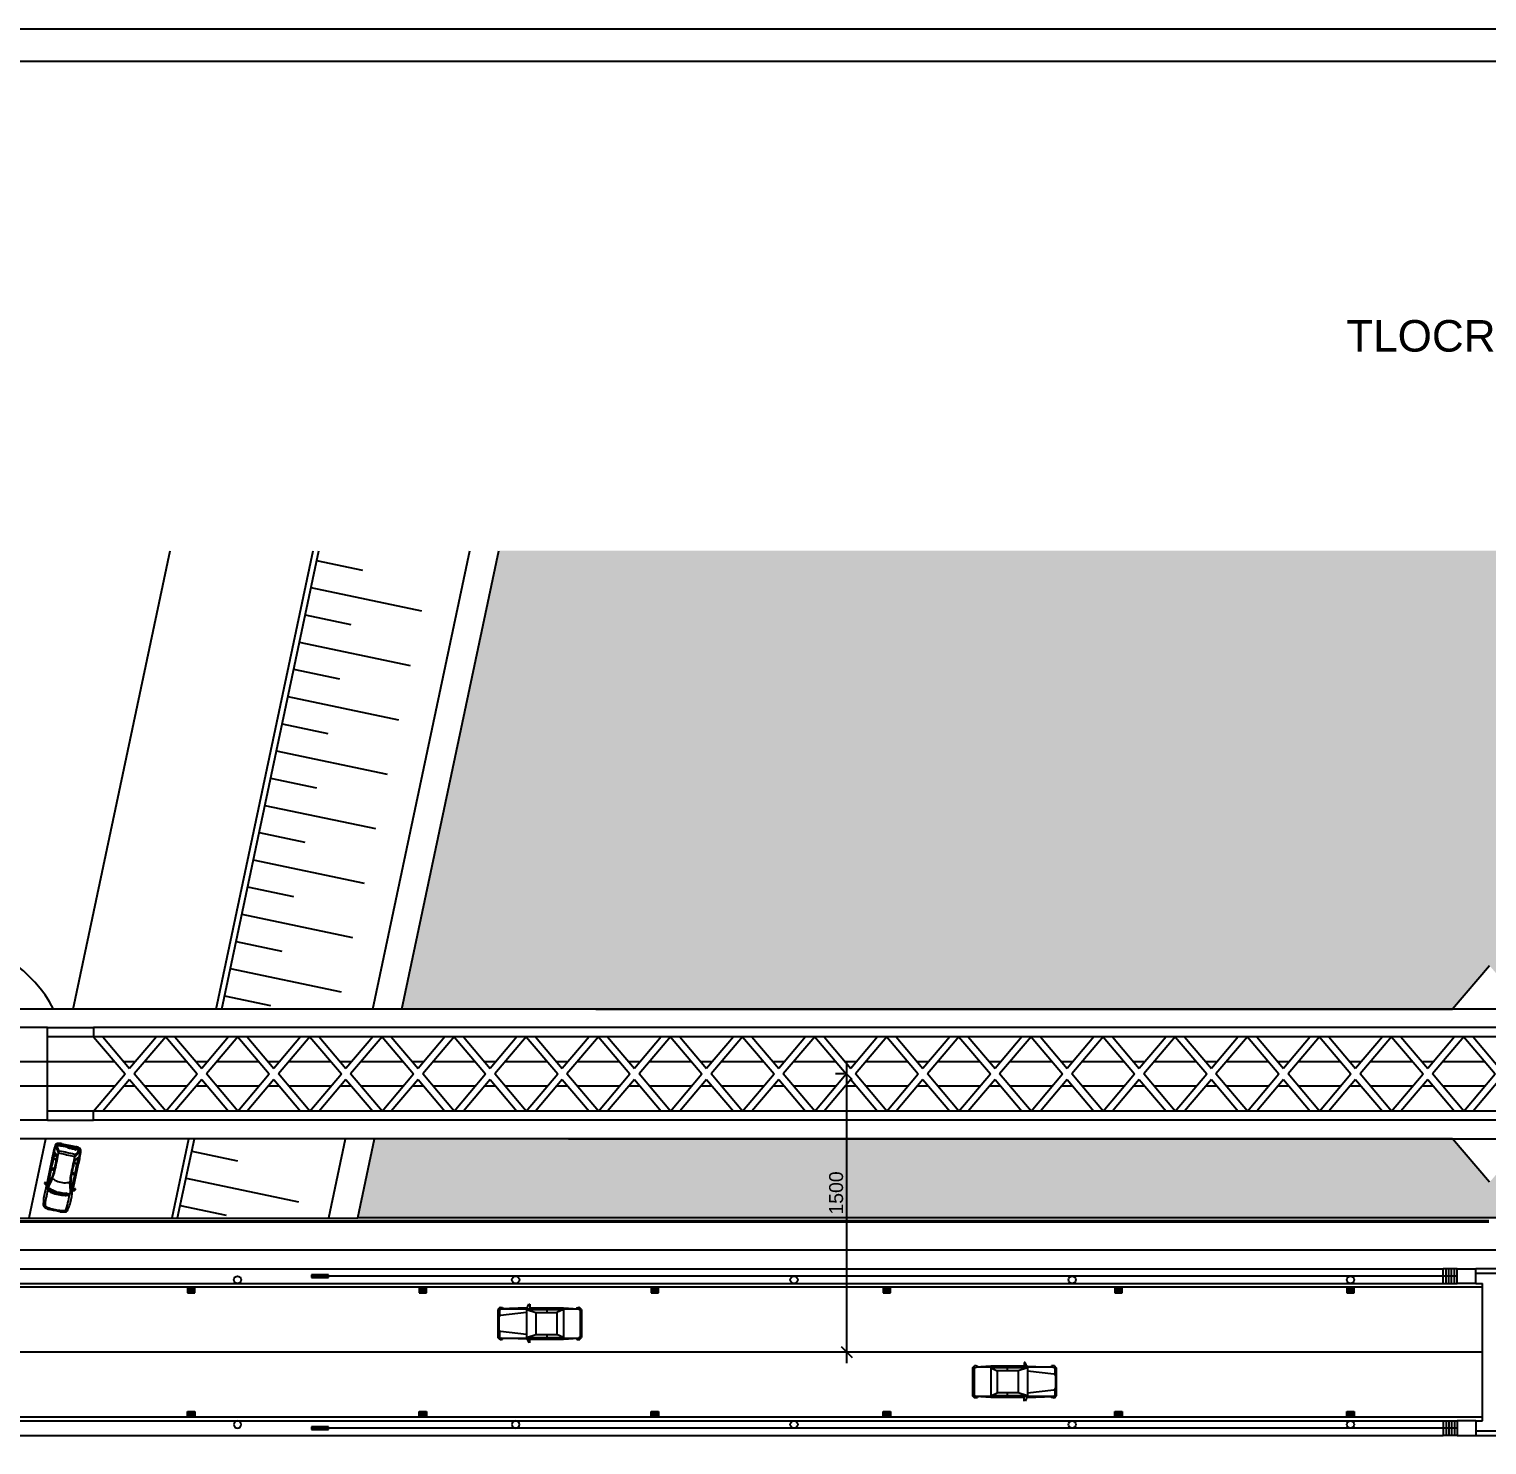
# Model space of a CAD drawing. Header units: millimetres. Extents: x -220 to 35592, y 35 to 30950.
# Drawn here: x 7691 to 15549, y 23316 to 30950 of the extents above; entities that cross this region are included whole.
import ezdxf

# ---------------------------------------------------------------- set-up
doc = ezdxf.new("R2010")
doc.units = ezdxf.units.MM
doc.header["$LTSCALE"] = 350
doc.header["$MEASUREMENT"] = 0
doc.header["$PDSIZE"] = 35
doc.layers.add('025', color=40, linetype='Continuous', lineweight=25)
doc.layers.add('050', color=132, linetype='Continuous', lineweight=50)
for name, color, linetype in [('BETON', 7, 'Continuous'), ('BETON tanko', 40, 'Continuous'), ('KOTE', 9, 'Continuous'), ('POM', 9, 'Continuous'), ('SRAFURA', 8, 'Continuous'), ('Tekst', 3, 'Continuous'), ('Užad', 2, 'Continuous')]:
    doc.layers.add(name, color=color, linetype=linetype)
doc.styles.get("Standard").update_dxf_attribs({"font": 'ARIAL.TTF'})
doc.dimstyles.new('M1-350', dxfattribs={"dimscale": 30, "dimtxt": 2.5, "dimasz": 2, "dimexe": 2, "dimexo": 2, "dimtad": 1, "dimdec": 0, "dimzin": 9, "dimtxsty": 'Standard', "dimblk": 'ARCHTICK', "dimcen": 2.5, "dimdle": 2, "dimadec": 0, "dimazin": 2, "dimtfac": 1, "dimtdec": 0, "dimtmove": 0, "dimatfit": 2, "dimldrblk": 'ARCHTICK', "dimfxl": 0, "dimfrac": 2, "dimarcsym": 0})

# ---------------------------------------------------------------- blocks, each defined once
blk = doc.blocks.new('A$C2AAB3091')
at = {"layer": 'POM'}
for p, q in [((47.9, -52.8), (45.5, -51.4)), ((52.5, -39.5), (52.2, -39.3)), ((53.9, -40.4), (52.5, -39.5)), ((92.3, -35.2), (92.7, -33.1)), ((112.9, -39.8), (113.4, -37.9)), ((113.8, -40), (112.9, -39.8)), ((113.4, -37.9), (115.3, -38.3)), ((122.6, -47), (113.8, -40)), ((115.3, -38.3), (115.2, -39.6)), ((115.2, -39.6), (122.8, -46.2)), ((120.5, -49.5), (120.7, -48.7)), ((121.1, -49.9), (120.5, -49.5)), ((120.7, -48.7), (121.4, -48.7)), ((137.7, -52.5), (122.6, -47)), ((122.8, -46.2), (140, -52.8)), ((137.7, -53.3), (137.7, -52.5)), ((141.7, -54.1), (137.7, -53.3)), ((140, -52.8), (141.9, -53.3)), ((141.9, -53.3), (141.7, -54.1)), ((150.7, -47.5), (151.1, -45.5)), ((160.5, -59.9), (161.2, -59.9)), ((161, -58.7), (161.4, -59.3)), ((161.2, -59.9), (161.4, -59.3)), ((183.7, -67.9), (185.3, -67.6)), ((185.3, -67.6), (185.7, -67.5)), ((49.8, -80.1), (50.9, -80.8)), ((171.3, -105.8), (170, -106)), ((184.1, -81.6), (186.9, -81.3)), ((-3.5, -235.6), (9.1, -243.7)), ((27.4, -165.8), (26.1, -165.7)), ((157.1, -193.2), (158.4, -193.7)), ((16.5, -266.1), (16.7, -265.8)), ((16.8, -266.8), (16.5, -266.1)), ((16.7, -265.8), (17.5, -265.7)), ((34, -278), (35.2, -275.9)), ((35.2, -275.9), (35.9, -276)), ((35.9, -276), (36.7, -276.4)), ((36.7, -276.4), (36.9, -278.3)), ((58.2, -286), (58.9, -285.8)), ((59, -285.3), (58.5, -284.8)), ((58.9, -285.8), (59, -285.3)), ((65, -287.4), (65.1, -287)), ((65.5, -287.9), (65, -287.4)), ((65.1, -287), (65.8, -286.7)), ((66.2, -296.8), (67, -297.1)), ((86.5, -293.6), (87, -291.3)), ((87, -291.3), (87.7, -291.1)), ((87.7, -291.1), (88.6, -291.3)), ((88.6, -291.3), (89.4, -293)), ((114.1, -292.5), (113.4, -292.2)), ((113.5, -293.4), (114.1, -293)), ((114.1, -293), (114.1, -292.5)), ((119.5, -300.6), (120.5, -300.6)), ((157.1, -269.6), (142.4, -271.9)), ((-12.1, -344.7), (-12.7, -344.5)), ((17.9, -376.5), (16.6, -372.4)), ((18.3, -376.2), (17.2, -372.6)), ((80.3, -389.2), (82.7, -386.5)), ((80.5, -389.8), (83.3, -386.5)), ((120.9, -372.8), (121.5, -372.9))]:
    blk.add_line(p, q, dxfattribs=at)
for points in [[(67, -297.1, 0.045919), (67.3, -297.2, 0.089377), (67.8, -297.2, 0.104761), (68.3, -297, 0.119025), (68.6, -296.7, 0.119025), (68.7, -296.3, 0.104761), (68.6, -295.9, 0.089377), (68.3, -295.5, 0.080887), (67.9, -295.1, 0.080887), (67.4, -294.9, 0.089377), (66.9, -294.9, 0.104761), (66.5, -295.1, 0.095738), (66.3, -295.3, 0.119025)], [(120.5, -300.6, 0.045919), (120.8, -300.6, 0.089377), (121.2, -300.5, 0.104761), (121.6, -300.2, 0.119025), (121.8, -299.8, 0.119025), (121.8, -299.4, 0.104761), (121.5, -299, 0.089377), (121.2, -298.7, 0.080887), (120.7, -298.5, 0.080887), (120.1, -298.4, 0.089377), (119.7, -298.6, 0.104761), (119.3, -298.9, 0.095738), (119.1, -299.2, 0.119025)]]:
    blk.add_lwpolyline(points, format="xyb", dxfattribs=at)
for centre, radius, start, end in [((1233.2, -352.7), 1225.4, 166.57466, 168.14555), ((2050.2, -606.4), 2077.4, 164.5464, 165.88113), ((43855.5, -11781.5), 45349.9, 165.03769, 165.07105), ((268.3, -115), 231.7, 159.8907, 168.34704), ((46.1, -73.5), 3.02, 35.78123, 168.40367), ((47.6, -79.4), 2.24, 24.98305, 173.92472), ((160.3, -81), 115.9, 158.93826, 165.95771), ((-106.7, -168.1), 182.7, 21.16147, 31.82536), ((-106.7, -168.1), 180.2, 23.82971, 29.81859), ((-2264.7, 364.1), 2374.6, 347.15968, 349.36422), ((64.2, -39), 14, 91.04711, 164.50756), ((74.5, -44.2), 22.5, 158.75578, 167.90058), ((57.4, -37.7), 4.21, 122.29879, 157.54921), ((54, -40.2), 0.273, 237.43498, 331.91614), ((64.9, -41.2), 10.7, 162.8085, 175.44345), ((155.6, -21.8), 103.1, 190.37525, 199.61624), ((59.2, -39), 4.6, 119.36625, 167.4101), ((65.2, -46.7), 16.1, 86.71823, 128.64395), ((65.6, -50.4), 17.6, 88.08469, 119.43992), ((102.3, -42.3), 46, 197.83136, 222.45332), ((85.6, -42.5), 24, 171.07509, 185.12479), ((125.5, -28.8), 65.8, 193.87239, 210.07802), ((63.9, -39.7), 2.31, 79.76851, 154.07229), ((68.7, -108.6), 83.8, 77.86178, 93.26335), ((25, -499.2), 463.4, 78.0973, 85.12866), ((69.9, -134.8), 104.2, 77.33313, 92.07149), ((69.9, -134.8), 102.1, 77.33313, 92.07149), ((76, -67.2), 9.83, 218.96834, 262.44474), ((76.3, -58.9), 8.27, 200.42558, 255.02182), ((-560, -3503.4), 3494.5, 78.87209, 79.54415), ((352.5, 1060), 1170.3, 256.27087, 258.14992), ((1360.1, 6881.4), 7024.6, 259.55315, 259.85833), ((733.5, 3035.1), 3134.4, 258.20354, 258.749), ((-656.9, -3482.9), 3494.5, 76.57642, 77.24848), ((24.4, -499.1), 463.4, 77.94281, 78.02327), ((-141.6, -1301.3), 1278.7, 77.08778, 78.14223), ((-141.6, -1301.3), 1279.9, 77.43972, 78.14223), ((807.2, 3019.5), 3134.4, 257.37157, 257.91703), ((1791.4, 6790.2), 7024.6, 256.26223, 256.56742), ((24.4, -499.1), 463.4, 70.99191, 77.69034), ((-141.6, -1301.3), 1280, 77.08778, 77.31705), ((-198, -1291.6), 1283.1, 74.03988, 74.53641), ((-198, -1291.6), 1284.4, 74.03988, 74.53641), ((130.9, -147.6), 102.1, 64.04908, 78.78744), ((130.9, -147.6), 104.2, 64.04908, 78.78744), ((146.2, -93), 36, 66.66571, 76.15616), ((146.2, -93), 37.3, 66.66571, 76.15616), ((142.5, -124.2), 83.8, 62.85722, 78.25879), ((122.9, -28.3), 65.8, 306.04255, 322.24817), ((98.2, -9.6), 103.1, 316.50433, 325.74532), ((153.9, -56.9), 24, 330.99578, 345.04548), ((174.8, -63.2), 2.31, 2.04827, 76.35206), ((168.9, -72.2), 17.6, 36.68065, 68.03588), ((170.8, -69), 16.1, 27.47662, 69.40234), ((174.8, -62.4), 14, 351.61301, 65.07345), ((179.4, -64.5), 4.6, 348.71047, 36.75431), ((173.3, -64.1), 10.7, 340.67712, 353.31207), ((183.6, -67.6), 0.273, 184.20443, 278.68559), ((-42.5, -49.2), 231.7, 347.77353, 356.22986), ((69.9, -61.8), 115.9, 350.16286, 357.18231), ((181.6, -64), 4.21, 358.57136, 33.82178), ((163.3, -63), 22.5, 348.21999, 357.36478), ((5054.7, -1213.4), 5142.1, 167.53645, 169.10252), ((2693.6, -715.7), 2723.6, 166.48585, 168.45568), ((2693.6, -715.7), 2721.7, 166.52371, 168.25269), ((23.4, -95.6), 13.2, 321.0014, 347.68201), ((25, -97.2), 10.8, 323.49056, 346.99116), ((44.2, -103.3), 10.4, 167.12129, 181.9561), ((82.9, -120.5), 43.8, 166.08941, 168.07657), ((47.3, -185.7), 74.6, 82.31841, 95.50038), ((47.3, -185.7), 76.1, 82.25348, 95.13929), ((49, -82.2), 2.24, 67.41556, 158.74913), ((-3412.7, 570), 3536.3, 348.08302, 349.02403), ((46.6, -100.4), 12.6, 346.92241, 24.05307), ((356.1, 1059.2), 1170.3, 257.97064, 259.8497), ((2467.5, -636.5), 2374.6, 166.75635, 168.96089), ((3600.6, -913), 3536.3, 167.09654, 168.03755), ((-4863.9, 884), 5142.1, 347.01805, 348.58411), ((278.8, -249.6), 182.7, 124.29521, 134.9591), ((152.6, -83.3), 9.83, 253.67583, 297.15223), ((130.9, -203.4), 74.6, 60.62019, 73.80216), ((130.9, -203.4), 76.1, 60.98128, 73.86709), ((166, -125.7), 12.6, 132.0675, 169.19815), ((155.7, -75.7), 8.27, 261.09874, 315.69499), ((138.6, -50), 46, 293.66725, 318.2892), ((-2503.4, 383.3), 2723.6, 347.66489, 349.63472), ((-2503.4, 383.3), 2721.7, 347.86788, 349.59686), ((278.8, -249.6), 180.2, 126.30198, 132.29086), ((124.7, -129.3), 43.8, 348.04399, 350.03116), ((171.2, -108.1), 2.24, 357.37144, 88.70501), ((173.6, -106.1), 2.24, 342.19585, 131.13752), ((177.4, -101.3), 3.02, 347.71689, 120.33934), ((189.2, -130.7), 13.2, 168.43855, 195.11917), ((-44621.5, 6927.6), 45349.9, 351.04952, 351.08288), ((187.1, -131.4), 10.8, 169.12941, 192.63001), ((-1870.9, 222.8), 2077.4, 350.23943, 351.57416), ((167.1, -129.3), 10.4, 334.16446, 348.99928), ((-1021.1, 124), 1225.4, 347.97502, 349.54591), ((0.2, -238), 7.19, 154.18733, 203.50219), ((-6.2, -240.5), 5.58, 60.83849, 90.92592), ((6535.2, -1551.5), 6655, 168.02429, 168.66617), ((231.9, -349.9), 236.8, 145.41124, 159.23734), ((6535.2, -1551.5), 6653.2, 168.02429, 168.6641), ((292.7, -382.6), 308.2, 146.63509, 155.28251), ((528.6, -517.4), 583.7, 148.16393, 152.06872), ((24.8, -178), 12.3, 83.80244, 111.53376), ((50.7, -219.3), 53.9, 107.80203, 116.19518), ((48.7, -240), 77.2, 94.81028, 105.97635), ((53.4, -371.4), 211.3, 91.61661, 96.63507), ((-26.9, -178.2), 67.4, 332.29343, 341.74377), ((44.6, -200.9), 34.5, 87.35427, 107.54742), ((0.6, -192.3), 40.5, 329.13719, 346.77501), ((38.5, -217.4), 2.44, 66.06557, 127.50362), ((-211.8, -112.8), 263.5, 340.8305, 348.24276), ((36.4, -221.1), 6.72, 52.63591, 63.01588), ((-186.2, -118.3), 241.1, 339.78133, 349.16972), ((110.3, -132.5), 108.7, 230.01918, 235.80643), ((44.3, -199.7), 36.6, 80.2566, 93.348), ((92.5, -150.2), 84.2, 239.04713, 262.00935), ((103.9, -152.6), 84.2, 254.11122, 277.07344), ((94.8, -129.2), 108.7, 280.31413, 286.10139), ((126.5, -240.2), 6.72, 93.10469, 103.48466), ((126.1, -235.9), 2.44, 28.61695, 90.05499), ((-104.4, -278.8), 236.8, 356.88323, 10.70932), ((170.9, -228.4), 40.5, 169.34556, 186.98338), ((-173.2, -284.1), 308.2, 0.83806, 9.48548), ((371.7, -236.3), 241.1, 166.95084, 176.33924), ((201.7, -226.5), 67.4, 174.3768, 183.82714), ((-443.5, -311.8), 583.7, 4.05185, 7.95664), ((397.3, -241.6), 263.5, 167.87781, 175.29007), ((127.9, -217.3), 36.6, 62.77257, 75.86397), ((127.2, -218.4), 34.5, 48.57315, 68.7663), ((-6354.6, 1174.2), 6653.2, 347.45647, 348.09627), ((50.2, -370.7), 211.3, 59.4855, 64.50396), ((-6354.6, 1174.2), 6655, 347.45439, 348.09627), ((107.6, -252.5), 77.2, 50.14422, 61.31029), ((114.2, -232.7), 53.9, 39.92538, 48.31854), ((154.6, -205.4), 12.3, 44.58681, 72.31812), ((113.5, -335.1), 126.5, 170.02533, 184.2525), ((539.3, -411.6), 559.2, 163.14216, 169.86795), ((10.8, -230.6), 20.1, 210.75866, 259.47548), ((489.3, -411.2), 497.1, 164.19874, 174.74806), ((2.2, -253.2), 12.2, 257.9582, 306.66706), ((19.6, -251.5), 12.5, 174.6691, 194.37203), ((-39.1, -222.3), 56.7, 325.24286, 337.39323), ((22.4, -268), 13.8, 158.787, 214.74496), ((10.3, -252.8), 9.16, 71.55758, 98.05718), ((39.6, -268.3), 30.6, 151.42553, 169.86368), ((23.5, -259.9), 14.3, 192.1941, 232.54066), ((52, -238.2), 55.7, 222.59485, 247.72584), ((81.4, -169.5), 121.6, 236.79208, 247.13605), ((125.3, -91.5), 206.2, 238.2339, 243.92089), ((125.3, -91.5), 205, 238.23736, 243.92368), ((114, -79.8), 225.7, 248.4175, 257.91269), ((212.3, -9.4), 322.4, 236.42421, 243.05584), ((114, -79.8), 217, 248.4175, 252.06216), ((103.7, -138.4), 153.3, 243.49587, 252.85288), ((102.7, -140.7), 152, 244.31795, 252.92307), ((213.2, -7.9), 322.8, 236.90591, 242.92353), ((114, -79.8), 217, 253.58775, 257.91269), ((121.3, -62.9), 231.8, 256.06432, 261.42828), ((121.3, -62.9), 230.5, 256.06556, 261.42704), ((112.8, -79.5), 225.7, 258.20788, 267.70307), ((112.8, -79.5), 217, 258.20788, 265.21423), ((157.6, -39), 264.4, 254.39875, 261.72181), ((104.6, -212.3), 81.6, 259.08216, 276.27596), ((104.6, -212.2), 80.5, 258.94967, 276.2852), ((156.9, -42.7), 259.2, 254.91361, 261.62891), ((112.8, -79.5), 217, 267.48896, 267.70307), ((105.3, -249.4), 55.7, 268.39472, 293.52572), ((106.3, -174.8), 121.6, 268.98452, 279.32848), ((-364.6, -230.6), 497.1, 341.37251, 351.92183), ((122.6, -280.9), 14.3, 283.57991, 323.92647), ((120.4, -288.7), 13.8, 301.3756, 357.33357), ((-410.5, -210.7), 559.2, 346.25261, 352.9784), ((104.5, -282.1), 30.6, 346.25688, 4.69503), ((144.8, -283.3), 12.2, 209.45351, 258.16237), ((195.1, -271.8), 56.7, 178.72734, 190.87771), ((137.5, -279.7), 9.16, 58.06338, 84.56299), ((129.6, -274.7), 12.5, 321.74853, 341.45147), ((146.1, -259.2), 20.1, 256.64509, 305.3619), ((157.7, -275.1), 5.58, 65.19465, 95.28208), ((152.8, -270.3), 7.19, 312.61837, 1.93324), ((13.2, -353.5), 27.2, 171.46177, 184.78018), ((4.6, -355.4), 18.5, 181.1297, 242.40653), ((136.2, -374.7), 151.9, 168.53122, 170.4249), ((1.8, -349.6), 14.5, 170.41578, 181.82228), ((6.8, -348.9), 19.5, 183.39424, 197.25024), ((-13.5, -356.8), 6.75, 62.14123, 83.21408), ((-38, -342), 26, 348.49778, 354.05387), ((12.6, -349.4), 25.1, 192.21357, 211.45695), ((-11.5, -354.1), 3.45, 0.95823, 70.31126), ((-1, -358.1), 8.88, 209.56595, 238.59926), ((6, -354.8), 14.1, 176.57313, 196.8734), ((-3.3, -357.9), 4.32, 193.81525, 242.70734), ((48.3, -279.6), 101.6, 237.94964, 252.61953), ((48.4, -279.5), 98.2, 236.85662, 251.11697), ((44.3, -280.7), 103, 242.09229, 255.86604), ((99.9, -111.9), 273.5, 252.40382, 259.42017), ((99.9, -111.9), 276.6, 252.84146, 259.42017), ((-620.2, -3284.4), 2973.4, 77.00652, 77.5837), ((-513.2, -3307.1), 2973.4, 78.53687, 79.11404), ((112.6, -114.6), 276.6, 256.7004, 263.27911), ((112.6, -114.6), 273.5, 256.7004, 263.71675), ((92, -288.8), 101.6, 263.50104, 278.17093), ((91.9, -288.7), 98.2, 265.0036, 279.26394), ((101.2, -375.8), 18.5, 273.71403, 334.99087), ((105.3, -380.6), 8.88, 277.52131, 306.55461), ((107.4, -381.3), 4.32, 273.41323, 322.30532), ((96.3, -367.1), 25.1, 304.66362, 323.907), ((100.2, -374.8), 14.1, 319.24716, 339.54744), ((116.5, -381.1), 3.45, 85.8093, 155.16234), ((101.9, -369), 19.5, 318.87033, 332.72633), ((117.2, -384.4), 6.75, 72.90649, 93.97934), ((94.1, -370.6), 27.2, 331.34039, 344.6588), ((106.1, -371.7), 14.5, 334.29828, 345.70479), ((145.6, -380.8), 26, 162.0667, 167.62279), ((-26.9, -340.2), 151.9, 345.69567, 347.58935), ((9.9, -313.2), 126.5, 331.86807, 346.09524), ((95.2, -291.4), 103, 260.25453, 274.02827)]:
    blk.add_arc(centre, radius, start, end, dxfattribs=at)
blk = doc.blocks.new('_ArchTick')
at = {"layer": '050', "color": 0, "const_width": 0.15}
blk.add_lwpolyline([(-0.5, -0.5), (0.5, 0.5)], dxfattribs=at)
blk = doc.blocks.new('*D32')
at = {"layer": 'Defpoints', "color": 0}
for p in [(12098.1, 25315.7), (12144.8, 25315.7), (12220, 23815.7)]:
    blk.add_point(p, dxfattribs=at)
at = {"layer": 'POM', "color": 0, "lineweight": -2}
for p, q in [((12084.8, 25315.7), (12038.1, 25315.7)), ((12098.1, 23755.7), (12098.1, 25375.7)), ((12160, 23815.7), (12038.1, 23815.7))]:
    blk.add_line(p, q, dxfattribs=at)
at = {"layer": 'POM', "color": 0, "lineweight": -2, "xscale": 60, "yscale": 60, "zscale": 60}
for p, rotation in [((12098.1, 25315.7), 90), ((12098.1, 23815.7), 270)]:
    blk.add_blockref('_ArchTick', p, dxfattribs=dict(at, rotation=rotation))
at = {"layer": 'POM', "color": 0, "insert": (12041.1, 24673.9), "char_height": 75, "attachment_point": 5, "rotation": 90}
blk.add_mtext('1500', dxfattribs=at)
blk = doc.blocks.new('A$C7FDA030A')
at = {"layer": 'POM'}
blk.add_circle((0, 0), 20, dxfattribs=at)

msp = doc.modelspace()

# ---------------------------------------------------------------- hatches: boundary and pattern name
at = {"layer": 'POM'}
h = msp.add_hatch(dxfattribs=at)
h.set_pattern_fill('DOTS', color=256, scale=200, style=0)
edge = h.paths.add_edge_path()
edge.add_arc((8129.5, 24519.7), 4, 0, 360)
at = {"layer": 'SRAFURA'}
h = msp.add_hatch(color=256, dxfattribs=at)
edge = h.paths.add_edge_path()
edge.add_arc((8729.5, 24519.7), 4, 0, 360)
h = msp.add_hatch(color=256, dxfattribs=at)
edge = h.paths.add_edge_path()
edge.add_arc((9329.5, 24519.7), 4, 0, 360)
h = msp.add_hatch(color=256, dxfattribs=at)
edge = h.paths.add_edge_path()
edge.add_arc((9929.5, 24519.7), 4, 0, 360)
h = msp.add_hatch(color=256, dxfattribs=at)
edge = h.paths.add_edge_path()
edge.add_arc((10529.5, 24519.7), 4, 0, 360)
h = msp.add_hatch(color=256, dxfattribs=at)
edge = h.paths.add_edge_path()
edge.add_arc((11129.5, 24519.7), 4, 0, 360)
h = msp.add_hatch(color=256, dxfattribs=at)
edge = h.paths.add_edge_path()
edge.add_arc((11729.5, 24519.7), 4, 0, 360)
h = msp.add_hatch(color=256, dxfattribs=at)
edge = h.paths.add_edge_path()
edge.add_arc((12329.5, 24519.7), 4, 0, 360)
h = msp.add_hatch(color=256, dxfattribs=at)
edge = h.paths.add_edge_path()
edge.add_arc((12929.5, 24519.7), 4, 0, 360)
h = msp.add_hatch(color=256, dxfattribs=at)
edge = h.paths.add_edge_path()
edge.add_arc((13529.5, 24519.7), 4, 0, 360)
h = msp.add_hatch(color=256, dxfattribs=at)
edge = h.paths.add_edge_path()
edge.add_arc((14129.5, 24519.7), 4, 0, 360)
h = msp.add_hatch(color=256, dxfattribs=at)
edge = h.paths.add_edge_path()
edge.add_arc((14729.5, 24519.7), 4, 0, 360)
h = msp.add_hatch(color=256, dxfattribs=at)
edge = h.paths.add_edge_path()
edge.add_arc((15329.5, 24519.7), 4, 0, 360)
at = {"layer": 'Užad'}
h = msp.add_hatch(dxfattribs=at)
h.set_pattern_fill('DOTS', color=256, scale=600, style=0)
h.paths.add_polyline_path([(21184.5, 28137.2), (10223, 28137.2), (9700.3, 25665.7), (15363.1, 25665.7), (15563.5, 25899.6), (15763.9, 25665.7), (20661.9, 25665.7)])
h = msp.add_hatch(dxfattribs=at)
h.set_pattern_fill('DOTS', color=256, scale=600, style=0)
h.paths.add_polyline_path([(20424, 24540.7), (9462.5, 24540.7), (9552.3, 24965.7), (15363.1, 24965.7), (15563.5, 24731.7), (15763.9, 24965.7), (20513.9, 24965.7)])
h.paths.add_polyline_path([(11984, 24546.8), (11984, 24801), (12098.1, 24801), (12098.1, 24546.8)], flags=24)
h.paths.add_polyline_path([(17698.7, 24527.3), (17698.7, 24674), (17812.7, 24674), (17812.7, 24527.3)], flags=9)
for points in [[(9213.5, 24218.2), (9303.5, 24218.2), (9303.5, 24233.2), (9213.5, 24233.2)], [(9213.5, 23398.2), (9303.5, 23398.2), (9303.5, 23413.2), (9213.5, 23413.2)]]:
    msp.add_hatch(color=256, dxfattribs=at).paths.add_polyline_path(points)

# ---------------------------------------------------------------- linework, layer by layer
at = {"layer": '025'}
for p, q in [((8262.3, 25380.7), (8202.2, 25380.7)), ((8541, 25380.7), (8312.3, 25380.7)), ((8651.1, 25380.7), (8591, 25380.7)), ((8929.7, 25380.7), (8701.1, 25380.7)), ((9039.8, 25380.7), (8979.7, 25380.7)), ((9318.5, 25380.7), (9089.8, 25380.7)), ((9428.6, 25380.7), (9368.5, 25380.7)), ((9707.2, 25380.7), (9478.6, 25380.7)), ((9817.3, 25380.7), (9757.2, 25380.7)), ((10096, 25380.7), (9867.3, 25380.7)), ((10206.1, 25380.7), (10146, 25380.7)), ((10484.8, 25380.7), (10256.1, 25380.7)), ((10594.9, 25380.7), (10534.8, 25380.7)), ((10873.5, 25380.7), (10644.9, 25380.7)), ((10983.6, 25380.7), (10923.5, 25380.7)), ((11262.3, 25380.7), (11033.6, 25380.7)), ((11372.4, 25380.7), (11312.3, 25380.7)), ((11651, 25380.7), (11422.4, 25380.7)), ((11761.1, 25380.7), (11701, 25380.7)), ((12039.8, 25380.7), (11811.1, 25380.7)), ((12149.9, 25380.7), (12089.8, 25380.7)), ((12428.6, 25380.7), (12199.9, 25380.7)), ((12538.6, 25380.7), (12478.6, 25380.7)), ((12817.3, 25380.7), (12588.6, 25380.7)), ((12927.4, 25380.7), (12867.3, 25380.7)), ((13206.1, 25380.7), (12977.4, 25380.7)), ((13316.2, 25380.7), (13256.1, 25380.7)), ((13594.8, 25380.7), (13366.2, 25380.7)), ((13704.9, 25380.7), (13644.8, 25380.7)), ((13983.6, 25380.7), (13754.9, 25380.7)), ((14093.7, 25380.7), (14033.6, 25380.7)), ((14372.3, 25380.7), (14143.7, 25380.7)), ((14482.4, 25380.7), (14422.3, 25380.7)), ((14761.1, 25380.7), (14532.4, 25380.7)), ((14871.2, 25380.7), (14811.1, 25380.7)), ((15149.9, 25380.7), (14921.2, 25380.7)), ((15260, 25380.7), (15199.9, 25380.7)), ((15538.6, 25380.7), (15310, 25380.7)), ((8262.3, 25250.7), (8202.2, 25250.7)), ((8541, 25250.7), (8312.3, 25250.7)), ((8651.1, 25250.7), (8591, 25250.7)), ((8929.7, 25250.7), (8701.1, 25250.7)), ((9039.8, 25250.7), (8979.7, 25250.7)), ((9318.5, 25250.7), (9089.8, 25250.7)), ((9428.6, 25250.7), (9368.5, 25250.7)), ((9707.2, 25250.7), (9478.6, 25250.7)), ((9817.3, 25250.7), (9757.2, 25250.7)), ((10096, 25250.7), (9867.3, 25250.7)), ((10206.1, 25250.7), (10146, 25250.7)), ((10484.8, 25250.7), (10256.1, 25250.7)), ((10594.9, 25250.7), (10534.8, 25250.7)), ((10873.5, 25250.7), (10644.9, 25250.7)), ((10983.6, 25250.7), (10923.5, 25250.7)), ((11262.3, 25250.7), (11033.6, 25250.7)), ((11372.4, 25250.7), (11312.3, 25250.7)), ((11651, 25250.7), (11422.4, 25250.7)), ((11761.1, 25250.7), (11701, 25250.7)), ((12039.8, 25250.7), (11811.1, 25250.7)), ((12149.9, 25250.7), (12089.8, 25250.7)), ((12428.6, 25250.7), (12199.9, 25250.7)), ((12538.6, 25250.7), (12478.6, 25250.7)), ((12817.3, 25250.7), (12588.6, 25250.7)), ((12927.4, 25250.7), (12867.3, 25250.7)), ((13206.1, 25250.7), (12977.4, 25250.7)), ((13316.2, 25250.7), (13256.1, 25250.7)), ((13594.8, 25250.7), (13366.2, 25250.7)), ((13704.9, 25250.7), (13644.8, 25250.7)), ((13983.6, 25250.7), (13754.9, 25250.7)), ((14093.7, 25250.7), (14033.6, 25250.7)), ((14372.3, 25250.7), (14143.7, 25250.7)), ((14482.4, 25250.7), (14422.3, 25250.7)), ((14761.1, 25250.7), (14532.4, 25250.7)), ((14871.2, 25250.7), (14811.1, 25250.7)), ((15149.9, 25250.7), (14921.2, 25250.7)), ((15260, 25250.7), (15199.9, 25250.7)), ((15538.6, 25250.7), (15310, 25250.7))]:
    msp.add_line(p, q, dxfattribs=at)
at = {"layer": 'BETON'}
for p, q in [((9558.7, 24225.7), (9213.5, 24225.7)), ((11044.1, 24225.7), (9558.7, 24225.7)), ((12544.1, 24225.7), (11044.1, 24225.7)), ((14044.1, 24225.7), (12544.1, 24225.7)), ((15388.5, 24225.7), (14044.1, 24225.7)), ((9558.7, 23405.7), (9213.5, 23405.7)), ((11058.7, 23405.7), (9558.7, 23405.7)), ((12558.7, 23405.7), (11058.7, 23405.7)), ((14058.7, 23405.7), (12558.7, 23405.7)), ((15388.5, 23405.7), (14058.7, 23405.7))]:
    msp.add_line(p, q, dxfattribs=at)
for points in [[(3502.6, 16249.7), (35591.6, 16249.7), (35591.6, 30949.7), (3502.6, 30949.7)], [(4377.6, 16424.7), (35416.6, 16424.7), (35416.6, 30774.7), (4377.6, 30774.7)]]:
    msp.add_lwpolyline(points, close=True, dxfattribs=at)
at = {"layer": 'BETON tanko'}
for p, q in [((7928.6, 25665.7), (8451.2, 28137.2)), ((8699.1, 25665.7), (9221.8, 28137.2)), ((8152.2, 25380.7), (5810.1, 25380.7)), ((8152.2, 25250.7), (5782.7, 25250.7)), ((7690.7, 24540.7), (7780.6, 24965.7)), ((8461.2, 24540.7), (8551.1, 24965.7)), ((27474.5, 24365.7), (5596.3, 24365.7)), ((6548.2, 24265.7), (8048.2, 24265.7)), ((8048.2, 24265.7), (9578.8, 24265.7)), ((9578.8, 24265.7), (11048.2, 24265.7)), ((11048.2, 24265.7), (12548.2, 24265.7)), ((12548.2, 24265.7), (14048.2, 24265.7)), ((14048.2, 24265.7), (15313.5, 24265.7)), ((15388.5, 24265.7), (15488.5, 24265.7)), ((15388.5, 24185.7), (15388.5, 24265.7)), ((15738.5, 24265.7), (15488.5, 24265.7)), ((15488.5, 24185.7), (15488.5, 24265.7)), ((15488.5, 24240.7), (15638.5, 24240.7)), ((15488.5, 24185.7), (15388.5, 24185.7)), ((15488.5, 24185.7), (15526, 24185.7)), ((15526, 23445.7), (15526, 24185.7)), ((15526, 23815.7), (5480.4, 23815.7)), ((15388.5, 23445.7), (15388.5, 23365.7)), ((15488.5, 23445.7), (15388.5, 23445.7)), ((15488.5, 23445.7), (15488.5, 23365.7)), ((15488.5, 23445.7), (15526, 23445.7)), ((6548.2, 23365.7), (8048.2, 23365.7)), ((8048.2, 23365.7), (9548.2, 23365.7)), ((9548.2, 23365.7), (11048.2, 23365.7)), ((11048.2, 23365.7), (12548.2, 23365.7)), ((12548.2, 23365.7), (14048.2, 23365.7)), ((14048.2, 23365.7), (15313.5, 23365.7)), ((15388.5, 23365.7), (15488.5, 23365.7)), ((15488.5, 23390.7), (15638.5, 23390.7)), ((15488.5, 23365.7), (15638.5, 23365.7))]:
    msp.add_line(p, q, dxfattribs=at)
at = {"layer": 'KOTE'}
for p, q in [((15558.7, 24523.7), (5894, 24523.7)), ((15558.7, 24515.7), (5894, 24515.7))]:
    msp.add_line(p, q, dxfattribs=at)
for centre in [(8729.5, 24519.7), (9329.5, 24519.7), (9929.5, 24519.7), (10529.5, 24519.7), (11129.5, 24519.7), (11729.5, 24519.7), (12329.5, 24519.7), (12929.5, 24519.7), (13529.5, 24519.7), (14129.5, 24519.7), (14729.5, 24519.7), (15329.5, 24519.7)]:
    msp.add_circle(centre, 4, dxfattribs=at)
at = {"layer": 'POM'}
for p, q in [((8729.1, 25665.7), (9251.8, 28137.2)), ((9544.2, 25665.7), (10066.8, 28137.2)), ((9700.3, 25665.7), (10223, 28137.2)), ((9240.1, 28084.9), (9487.2, 28032.9)), ((9209.2, 27938.1), (9806.3, 27812.5)), ((9178.3, 27791.3), (9425.5, 27739.3)), ((9146.8, 27644.6), (9743.9, 27519)), ((9115.9, 27497.9), (9363.1, 27445.9)), ((9085.1, 27351.1), (9682.2, 27225.4)), ((9054.2, 27204.3), (9301.3, 27152.3)), ((9022.7, 27057.6), (9619.8, 26932)), ((8991.8, 26910.8), (9239, 26858.8)), ((8960.9, 26764.1), (9558, 26638.4)), ((8930, 26617.3), (9177.2, 26565.3)), ((8898.6, 26470.6), (9495.7, 26345)), ((8867.7, 26323.8), (9114.8, 26271.8)), ((8836.8, 26177), (9433.9, 26051.4)), ((8805.9, 26030.2), (9053.1, 25978.2)), ((8775, 25883.5), (9372.1, 25757.8)), ((15563.5, 25899.6), (15363.1, 25665.7)), ((8744.1, 25736.7), (8991.3, 25684.7)), ((9700.3, 25665.7), (6835, 25665.7)), ((15363.1, 25665.7), (9700.3, 25665.7)), ((10745.9, 25665.7), (15363.1, 25665.7)), ((15763.9, 25665.7), (15363.1, 25665.7)), ((7789.2, 25565.7), (6798.4, 25565.7)), ((7789.2, 25565.7), (8037.9, 25565.7)), ((7789.2, 25065.7), (7789.2, 25565.7)), ((8037.9, 25565.7), (8037.9, 25515.7)), ((25023, 25565.7), (8037.9, 25565.7)), ((8037.9, 25515.7), (7789.2, 25515.7)), ((23988.2, 25515.7), (8037.9, 25515.7)), ((8037.9, 25515.7), (8207.3, 25315.7)), ((8087.9, 25515.7), (8232.3, 25345.2)), ((8376.6, 25515.7), (8232.3, 25345.2)), ((8426.6, 25515.7), (8257.3, 25315.7)), ((8426.6, 25515.7), (8596, 25315.7)), ((8476.6, 25515.7), (8621, 25345.2)), ((8765.4, 25515.7), (8621, 25345.2)), ((8815.4, 25515.7), (8646, 25315.7)), ((8815.4, 25515.7), (8984.8, 25315.7)), ((8865.4, 25515.7), (9009.8, 25345.2)), ((9154.2, 25515.7), (9009.8, 25345.2)), ((9204.2, 25515.7), (9034.8, 25315.7)), ((9204.2, 25515.7), (9373.5, 25315.7)), ((9254.2, 25515.7), (9398.5, 25345.2)), ((9542.9, 25515.7), (9398.5, 25345.2)), ((9592.9, 25515.7), (9423.5, 25315.7)), ((9592.9, 25515.7), (9762.3, 25315.7)), ((9642.9, 25515.7), (9787.3, 25345.2)), ((9931.7, 25515.7), (9787.3, 25345.2)), ((9981.7, 25515.7), (9812.3, 25315.7)), ((9981.7, 25515.7), (10151.1, 25315.7)), ((10031.7, 25515.7), (10176.1, 25345.2)), ((10320.4, 25515.7), (10176.1, 25345.2)), ((10370.4, 25515.7), (10201.1, 25315.7)), ((10370.4, 25515.7), (10539.8, 25315.7)), ((10420.4, 25515.7), (10564.8, 25345.2)), ((10709.2, 25515.7), (10564.8, 25345.2)), ((10759.2, 25515.7), (10589.8, 25315.7)), ((10759.2, 25515.7), (10928.6, 25315.7)), ((10809.2, 25515.7), (10953.6, 25345.2)), ((11097.9, 25515.7), (10953.6, 25345.2)), ((11147.9, 25515.7), (10978.6, 25315.7)), ((11147.9, 25515.7), (11317.3, 25315.7)), ((11197.9, 25515.7), (11342.3, 25345.2)), ((11486.7, 25515.7), (11342.3, 25345.2)), ((11536.7, 25515.7), (11367.3, 25315.7)), ((11536.7, 25515.7), (11706.1, 25315.7)), ((11586.7, 25515.7), (11731.1, 25345.2)), ((11875.5, 25515.7), (11731.1, 25345.2)), ((11925.5, 25515.7), (11756.1, 25315.7)), ((11925.5, 25515.7), (12094.8, 25315.7)), ((11975.5, 25515.7), (12119.8, 25345.2)), ((12264.2, 25515.7), (12119.8, 25345.2)), ((12314.2, 25515.7), (12144.8, 25315.7)), ((12314.2, 25515.7), (12483.6, 25315.7)), ((12364.2, 25515.7), (12508.6, 25345.2)), ((12653, 25515.7), (12508.6, 25345.2)), ((12703, 25515.7), (12533.6, 25315.7)), ((12703, 25515.7), (12872.4, 25315.7)), ((12753, 25515.7), (12897.4, 25345.2)), ((13041.7, 25515.7), (12897.4, 25345.2)), ((13091.7, 25515.7), (12922.4, 25315.7)), ((13091.7, 25515.7), (13261.1, 25315.7)), ((13141.7, 25515.7), (13286.1, 25345.2)), ((13430.5, 25515.7), (13286.1, 25345.2)), ((13480.5, 25515.7), (13311.1, 25315.7)), ((13480.5, 25515.7), (13649.9, 25315.7)), ((13530.5, 25515.7), (13674.9, 25345.2)), ((13819.3, 25515.7), (13674.9, 25345.2)), ((13869.3, 25515.7), (13699.9, 25315.7)), ((13869.3, 25515.7), (14038.6, 25315.7)), ((13919.3, 25515.7), (14063.6, 25345.2)), ((14208, 25515.7), (14063.6, 25345.2)), ((14258, 25515.7), (14088.6, 25315.7)), ((14258, 25515.7), (14427.4, 25315.7)), ((14308, 25515.7), (14452.4, 25345.2)), ((14596.8, 25515.7), (14452.4, 25345.2)), ((14646.8, 25515.7), (14477.4, 25315.7)), ((14646.8, 25515.7), (14816.1, 25315.7)), ((14696.8, 25515.7), (14841.1, 25345.2)), ((14985.5, 25515.7), (14841.1, 25345.2)), ((15035.5, 25515.7), (14866.1, 25315.7)), ((15035.5, 25515.7), (15204.9, 25315.7)), ((15085.5, 25515.7), (15229.9, 25345.2)), ((15374.3, 25515.7), (15229.9, 25345.2)), ((15424.3, 25515.7), (15254.9, 25315.7)), ((15424.3, 25515.7), (15593.7, 25315.7)), ((15474.3, 25515.7), (15618.7, 25345.2)), ((8037.9, 25115.7), (8207.3, 25315.7)), ((8426.6, 25115.7), (8257.3, 25315.7)), ((8426.6, 25115.7), (8596, 25315.7)), ((8815.4, 25115.7), (8646, 25315.7)), ((8815.4, 25115.7), (8984.8, 25315.7)), ((9204.2, 25115.7), (9034.8, 25315.7)), ((9204.2, 25115.7), (9373.5, 25315.7)), ((9592.9, 25115.7), (9423.5, 25315.7)), ((9592.9, 25115.7), (9762.3, 25315.7)), ((9981.7, 25115.7), (9812.3, 25315.7)), ((9981.7, 25115.7), (10151.1, 25315.7)), ((10370.4, 25115.7), (10201.1, 25315.7)), ((10370.4, 25115.7), (10539.8, 25315.7)), ((10759.2, 25115.7), (10589.8, 25315.7)), ((10759.2, 25115.7), (10928.6, 25315.7)), ((11147.9, 25115.7), (10978.6, 25315.7)), ((11147.9, 25115.7), (11317.3, 25315.7)), ((11536.7, 25115.7), (11367.3, 25315.7)), ((11536.7, 25115.7), (11706.1, 25315.7)), ((11925.5, 25115.7), (11756.1, 25315.7)), ((11925.5, 25115.7), (12094.8, 25315.7)), ((12314.2, 25115.7), (12144.8, 25315.7)), ((12314.2, 25115.7), (12483.6, 25315.7)), ((12703, 25115.7), (12533.6, 25315.7)), ((12703, 25115.7), (12872.4, 25315.7)), ((13091.7, 25115.7), (12922.4, 25315.7)), ((13091.7, 25115.7), (13261.1, 25315.7)), ((13480.5, 25115.7), (13311.1, 25315.7)), ((13480.5, 25115.7), (13649.9, 25315.7)), ((13869.3, 25115.7), (13699.9, 25315.7)), ((13869.3, 25115.7), (14038.6, 25315.7)), ((14258, 25115.7), (14088.6, 25315.7)), ((14258, 25115.7), (14427.4, 25315.7)), ((14646.8, 25115.7), (14477.4, 25315.7)), ((14646.8, 25115.7), (14816.1, 25315.7)), ((15035.5, 25115.7), (14866.1, 25315.7)), ((15035.5, 25115.7), (15204.9, 25315.7)), ((15424.3, 25115.7), (15254.9, 25315.7)), ((15424.3, 25115.7), (15593.7, 25315.7)), ((8232.3, 25286.1), (8087.9, 25115.7)), ((8232.3, 25286.1), (8376.6, 25115.7)), ((8621, 25286.1), (8476.6, 25115.7)), ((8621, 25286.1), (8765.4, 25115.7)), ((9009.8, 25286.1), (8865.4, 25115.7)), ((9009.8, 25286.1), (9154.2, 25115.7)), ((9398.5, 25286.1), (9254.2, 25115.7)), ((9398.5, 25286.1), (9542.9, 25115.7)), ((9787.3, 25286.1), (9642.9, 25115.7)), ((9787.3, 25286.1), (9931.7, 25115.7)), ((10176.1, 25286.1), (10031.7, 25115.7)), ((10176.1, 25286.1), (10320.4, 25115.7)), ((10564.8, 25286.1), (10420.4, 25115.7)), ((10564.8, 25286.1), (10709.2, 25115.7)), ((10953.6, 25286.1), (10809.2, 25115.7)), ((10953.6, 25286.1), (11097.9, 25115.7)), ((11342.3, 25286.1), (11197.9, 25115.7)), ((11342.3, 25286.1), (11486.7, 25115.7)), ((11731.1, 25286.1), (11586.7, 25115.7)), ((11731.1, 25286.1), (11875.5, 25115.7)), ((12119.8, 25286.1), (11975.5, 25115.7)), ((12119.8, 25286.1), (12264.2, 25115.7)), ((12508.6, 25286.1), (12364.2, 25115.7)), ((12508.6, 25286.1), (12653, 25115.7)), ((12897.4, 25286.1), (12753, 25115.7)), ((12897.4, 25286.1), (13041.7, 25115.7)), ((13286.1, 25286.1), (13141.7, 25115.7)), ((13286.1, 25286.1), (13430.5, 25115.7)), ((13674.9, 25286.1), (13530.5, 25115.7)), ((13674.9, 25286.1), (13819.3, 25115.7)), ((14063.6, 25286.1), (13919.3, 25115.7)), ((14063.6, 25286.1), (14208, 25115.7)), ((14452.4, 25286.1), (14308, 25115.7)), ((14452.4, 25286.1), (14596.8, 25115.7)), ((14841.1, 25286.1), (14696.8, 25115.7)), ((14841.1, 25286.1), (14985.5, 25115.7)), ((15229.9, 25286.1), (15085.5, 25115.7)), ((15229.9, 25286.1), (15374.3, 25115.7)), ((15618.7, 25286.1), (15474.3, 25115.7)), ((8037.9, 25115.7), (7789.2, 25115.7)), ((23988.2, 25115.7), (8037.9, 25115.7)), ((8037.9, 25065.7), (8037.9, 25115.7)), ((7789.2, 25065.7), (6798.4, 25065.7)), ((7789.2, 25065.7), (8037.9, 25065.7)), ((23977, 25065.7), (8037.9, 25065.7)), ((9552.3, 24965.7), (5722.7, 24965.7)), ((8491.2, 24540.7), (8581.1, 24965.7)), ((9306.3, 24540.7), (9396.2, 24965.7)), ((9462.5, 24540.7), (9552.3, 24965.7)), ((15363.1, 24965.7), (9552.3, 24965.7)), ((10597.9, 24965.7), (15363.1, 24965.7)), ((15563.5, 24731.7), (15363.1, 24965.7)), ((15363.1, 24965.7), (15763.9, 24965.7)), ((8567.2, 24899.9), (8814.3, 24847.9)), ((8536.2, 24753.2), (9143.1, 24625.5)), ((8505.3, 24606.4), (8752.5, 24554.4)), ((5835.6, 24534.1), (9462.5, 24540.7)), ((20424, 24540.7), (9462.5, 24540.7)), ((15388.5, 24265.7), (15313.5, 24265.7)), ((15313.5, 24185.7), (15313.5, 24265.7)), ((15328.5, 24185.7), (15328.5, 24265.7)), ((15343.5, 24185.7), (15343.5, 24265.7)), ((15358.5, 24185.7), (15358.5, 24265.7)), ((15373.5, 24185.7), (15373.5, 24265.7)), ((8047.2, 24165.7), (6547.2, 24165.7)), ((6549.1, 24185.7), (8049.1, 24185.7)), ((9547.2, 24165.7), (8047.2, 24165.7)), ((8049.1, 24185.7), (9549.1, 24185.7)), ((8543.5, 24165.7), (8543.5, 24135.7)), ((8583.5, 24165.7), (8543.5, 24165.7)), ((8543.5, 24135.7), (8583.5, 24135.7)), ((8548.5, 24135.7), (8548.5, 24165.7)), ((8553.5, 24135.7), (8553.5, 24165.7)), ((8558.5, 24135.7), (8558.5, 24165.7)), ((8563.5, 24135.7), (8563.5, 24165.7)), ((8568.5, 24135.7), (8568.5, 24165.7)), ((8573.5, 24135.7), (8573.5, 24165.7)), ((8578.5, 24135.7), (8578.5, 24165.7)), ((8583.5, 24135.7), (8583.5, 24165.7)), ((11047.2, 24165.7), (9547.2, 24165.7)), ((9549.1, 24185.7), (11049.1, 24185.7)), ((9793.5, 24165.7), (9793.5, 24135.7)), ((9833.5, 24165.7), (9793.5, 24165.7)), ((9793.5, 24135.7), (9833.5, 24135.7)), ((9798.5, 24135.7), (9798.5, 24165.7)), ((9803.5, 24135.7), (9803.5, 24165.7)), ((9808.5, 24135.7), (9808.5, 24165.7)), ((9813.5, 24135.7), (9813.5, 24165.7)), ((9818.5, 24135.7), (9818.5, 24165.7)), ((9823.5, 24135.7), (9823.5, 24165.7)), ((9828.5, 24135.7), (9828.5, 24165.7)), ((9833.5, 24135.7), (9833.5, 24165.7)), ((11043.5, 24165.7), (11043.5, 24135.7)), ((11083.5, 24165.7), (11043.5, 24165.7)), ((11043.5, 24135.7), (11083.5, 24135.7)), ((12547.2, 24165.7), (11047.2, 24165.7)), ((11048.5, 24135.7), (11048.5, 24165.7)), ((11049.1, 24185.7), (12549.1, 24185.7)), ((11053.5, 24135.7), (11053.5, 24165.7)), ((11058.5, 24135.7), (11058.5, 24165.7)), ((11063.5, 24135.7), (11063.5, 24165.7)), ((11068.5, 24135.7), (11068.5, 24165.7)), ((11073.5, 24135.7), (11073.5, 24165.7)), ((11078.5, 24135.7), (11078.5, 24165.7)), ((11083.5, 24135.7), (11083.5, 24165.7)), ((12333.5, 24165.7), (12293.5, 24165.7)), ((12293.5, 24165.7), (12293.5, 24135.7)), ((12293.5, 24135.7), (12333.5, 24135.7)), ((12298.5, 24135.7), (12298.5, 24165.7)), ((12303.5, 24135.7), (12303.5, 24165.7)), ((12308.5, 24135.7), (12308.5, 24165.7)), ((12313.5, 24135.7), (12313.5, 24165.7)), ((12318.5, 24135.7), (12318.5, 24165.7)), ((12323.5, 24135.7), (12323.5, 24165.7)), ((12328.5, 24135.7), (12328.5, 24165.7)), ((12333.5, 24135.7), (12333.5, 24165.7)), ((14047.2, 24165.7), (12547.2, 24165.7)), ((12549.1, 24185.7), (14049.1, 24185.7)), ((13543.5, 24165.7), (13543.5, 24135.7)), ((13583.5, 24165.7), (13543.5, 24165.7)), ((13543.5, 24135.7), (13583.5, 24135.7)), ((13548.5, 24135.7), (13548.5, 24165.7)), ((13553.5, 24135.7), (13553.5, 24165.7)), ((13558.5, 24135.7), (13558.5, 24165.7)), ((13563.5, 24135.7), (13563.5, 24165.7)), ((13568.5, 24135.7), (13568.5, 24165.7)), ((13573.5, 24135.7), (13573.5, 24165.7)), ((13578.5, 24135.7), (13578.5, 24165.7)), ((13583.5, 24135.7), (13583.5, 24165.7)), ((15526, 24165.7), (14047.2, 24165.7)), ((14049.1, 24185.7), (15313.5, 24185.7)), ((14833.5, 24165.7), (14793.5, 24165.7)), ((14793.5, 24165.7), (14793.5, 24135.7)), ((14793.5, 24135.7), (14833.5, 24135.7)), ((14798.5, 24135.7), (14798.5, 24165.7)), ((14803.5, 24135.7), (14803.5, 24165.7)), ((14808.5, 24135.7), (14808.5, 24165.7)), ((14813.5, 24135.7), (14813.5, 24165.7)), ((14818.5, 24135.7), (14818.5, 24165.7)), ((14823.5, 24135.7), (14823.5, 24165.7)), ((14828.5, 24135.7), (14828.5, 24165.7)), ((14833.5, 24135.7), (14833.5, 24165.7)), ((15313.5, 24185.7), (15388.5, 24185.7)), ((10229.3, 24057.3), (10217.4, 24045.4)), ((10229.3, 24057.3), (10242.6, 24055.6)), ((10372.4, 24054.3), (10235.2, 24049.3)), ((10235.2, 24049.3), (10650.4, 24049.3)), ((10242.6, 24055.6), (10245.2, 24049.7)), ((10372.4, 24045.4), (10384.8, 24074.7)), ((10372.4, 24054.3), (10376.2, 24054.3)), ((10384.8, 24074.7), (10390.4, 24074.7)), ((10390.4, 24074.7), (10390.4, 24049.3)), ((10390.4, 24054.3), (10570.8, 24054.3)), ((10482.1, 24049.3), (10482.1, 24029.5)), ((10570.8, 24054.3), (10650.4, 24049.3)), ((10642.9, 24054.9), (10641.2, 24049.3)), ((10642.9, 24054.9), (10656.3, 24057.3)), ((10668.2, 24045.4), (10656.3, 24057.3)), ((10217.4, 24045.4), (10217.4, 23894.5)), ((10222.3, 24003.3), (10222.3, 23936.6)), ((10225.3, 24039.4), (10225.3, 24010.3)), ((10372.4, 24028.5), (10231, 24013.1)), ((10372.4, 24045.4), (10570.8, 24045.4)), ((10372.4, 24045.4), (10422, 24029.5)), ((10372.4, 24045.4), (10372.4, 23894.5)), ((10422, 24029.5), (10536.1, 24029.5)), ((10422, 24029.5), (10422, 23910.4)), ((10570.8, 24045.4), (10536.1, 24029.5)), ((10536.1, 24029.5), (10536.1, 23910.4)), ((10570.8, 24045.4), (10570.8, 23894.5)), ((10660.3, 24039.4), (10660.3, 23900.5)), ((10668.2, 24045.4), (10668.2, 23894.5)), ((10229.3, 23882.6), (10217.4, 23894.5)), ((10225.3, 23929.5), (10225.3, 23900.5)), ((10372.4, 23911.4), (10231, 23926.8)), ((10235.2, 23890.6), (10650.4, 23890.6)), ((10372.4, 23885.6), (10235.2, 23890.6)), ((10244.6, 23890.2), (10241.8, 23885.6)), ((10372.4, 23894.5), (10422, 23910.4)), ((10372.4, 23894.5), (10570.8, 23894.5)), ((10372.4, 23894.5), (10384.8, 23865.2)), ((10390.4, 23865.2), (10390.4, 23890.6)), ((10422, 23910.4), (10536.1, 23910.4)), ((10482.1, 23910.4), (10482.1, 23890.6)), ((10570.8, 23894.5), (10536.1, 23910.4)), ((10570.8, 23885.6), (10650.4, 23890.6)), ((10641.2, 23890.6), (10642.9, 23884.1)), ((10656.3, 23882.6), (10668.2, 23894.5)), ((10229.3, 23882.6), (10241.8, 23885.6)), ((10372.4, 23885.6), (10376.2, 23885.6)), ((10372.4, 23885.6), (10376.2, 23885.6)), ((10390.4, 23885.6), (10570.8, 23885.6)), ((10642.9, 23884.1), (10656.3, 23882.6)), ((12776.8, 23730.9), (12788.7, 23742.8)), ((12802.1, 23740.4), (12788.7, 23742.8)), ((12874.2, 23739.8), (12794.7, 23734.8)), ((13209.8, 23734.8), (12794.7, 23734.8)), ((12802.1, 23740.4), (12803.9, 23734.8)), ((13054.6, 23739.8), (12874.2, 23739.8)), ((12962.9, 23734.8), (12962.9, 23715)), ((13060.2, 23760.2), (13054.6, 23760.2)), ((13054.6, 23760.2), (13054.6, 23734.8)), ((13072.7, 23730.9), (13060.2, 23760.2)), ((13072.7, 23739.8), (13068.9, 23739.8)), ((13072.7, 23739.8), (13209.8, 23734.8)), ((13202.5, 23741.1), (13199.8, 23735.3)), ((13215.7, 23742.8), (13202.5, 23741.1)), ((13215.7, 23742.8), (13227.6, 23730.9)), ((12776.8, 23730.9), (12776.8, 23580.1)), ((12784.7, 23724.9), (12784.7, 23586)), ((13072.7, 23730.9), (12874.2, 23730.9)), ((12874.2, 23730.9), (12908.9, 23715)), ((12874.2, 23730.9), (12874.2, 23580.1)), ((13023, 23715), (12908.9, 23715)), ((12908.9, 23715), (12908.9, 23595.9)), ((13072.7, 23730.9), (13023, 23715)), ((13023, 23715), (13023, 23595.9)), ((13072.7, 23730.9), (13072.7, 23580.1)), ((13072.7, 23714), (13214, 23698.6)), ((13219.7, 23724.9), (13219.7, 23695.9)), ((13222.7, 23688.8), (13222.7, 23622.1)), ((13227.6, 23730.9), (13227.6, 23580.1)), ((12788.7, 23568.1), (12776.8, 23580.1)), ((13209.8, 23576.1), (12794.7, 23576.1)), ((12874.2, 23571.1), (12794.7, 23576.1)), ((12803.9, 23576.1), (12802.1, 23569.6)), ((12874.2, 23580.1), (12908.9, 23595.9)), ((13072.7, 23580.1), (12874.2, 23580.1)), ((13023, 23595.9), (12908.9, 23595.9)), ((12962.9, 23595.9), (12962.9, 23576.1)), ((13072.7, 23580.1), (13023, 23595.9)), ((13054.6, 23550.8), (13054.6, 23576.1)), ((13072.7, 23580.1), (13060.2, 23550.8)), ((13072.7, 23596.9), (13214, 23612.3)), ((13072.7, 23571.1), (13209.8, 23576.1)), ((13200.4, 23575.7), (13203.3, 23571.1)), ((13215.7, 23568.1), (13227.6, 23580.1)), ((13219.7, 23615.1), (13219.7, 23586)), ((8543.5, 23495.7), (8583.5, 23495.7)), ((8543.5, 23465.7), (8543.5, 23495.7)), ((8548.5, 23465.7), (8548.5, 23495.7)), ((8553.5, 23465.7), (8553.5, 23495.7)), ((8558.5, 23465.7), (8558.5, 23495.7)), ((8563.5, 23465.7), (8563.5, 23495.7)), ((8568.5, 23465.7), (8568.5, 23495.7)), ((8573.5, 23465.7), (8573.5, 23495.7)), ((8578.5, 23465.7), (8578.5, 23495.7)), ((8583.5, 23495.7), (8583.5, 23465.7)), ((9793.5, 23495.7), (9833.5, 23495.7)), ((9793.5, 23465.7), (9793.5, 23495.7)), ((9798.5, 23465.7), (9798.5, 23495.7)), ((9803.5, 23465.7), (9803.5, 23495.7)), ((9808.5, 23465.7), (9808.5, 23495.7)), ((9813.5, 23465.7), (9813.5, 23495.7)), ((9818.5, 23465.7), (9818.5, 23495.7)), ((9823.5, 23465.7), (9823.5, 23495.7)), ((9828.5, 23465.7), (9828.5, 23495.7)), ((9833.5, 23495.7), (9833.5, 23465.7)), ((11043.5, 23495.7), (11083.5, 23495.7)), ((11043.5, 23465.7), (11043.5, 23495.7)), ((11048.5, 23465.7), (11048.5, 23495.7)), ((11053.5, 23465.7), (11053.5, 23495.7)), ((11058.5, 23465.7), (11058.5, 23495.7)), ((11063.5, 23465.7), (11063.5, 23495.7)), ((11068.5, 23465.7), (11068.5, 23495.7)), ((11073.5, 23465.7), (11073.5, 23495.7)), ((11078.5, 23465.7), (11078.5, 23495.7)), ((11083.5, 23495.7), (11083.5, 23465.7)), ((12293.5, 23465.7), (12293.5, 23495.7)), ((12293.5, 23495.7), (12333.5, 23495.7)), ((12298.5, 23465.7), (12298.5, 23495.7)), ((12303.5, 23465.7), (12303.5, 23495.7)), ((12308.5, 23465.7), (12308.5, 23495.7)), ((12313.5, 23465.7), (12313.5, 23495.7)), ((12318.5, 23465.7), (12318.5, 23495.7)), ((12323.5, 23465.7), (12323.5, 23495.7)), ((12328.5, 23465.7), (12328.5, 23495.7)), ((12333.5, 23495.7), (12333.5, 23465.7)), ((12802.1, 23569.6), (12788.7, 23568.1)), ((13054.6, 23571.1), (12874.2, 23571.1)), ((13072.7, 23571.1), (13068.9, 23571.1)), ((13072.7, 23571.1), (13068.9, 23571.1)), ((13215.7, 23568.1), (13203.3, 23571.1)), ((13543.5, 23495.7), (13583.5, 23495.7)), ((13543.5, 23465.7), (13543.5, 23495.7)), ((13548.5, 23465.7), (13548.5, 23495.7)), ((13553.5, 23465.7), (13553.5, 23495.7)), ((13558.5, 23465.7), (13558.5, 23495.7)), ((13563.5, 23465.7), (13563.5, 23495.7)), ((13568.5, 23465.7), (13568.5, 23495.7)), ((13573.5, 23465.7), (13573.5, 23495.7)), ((13578.5, 23465.7), (13578.5, 23495.7)), ((13583.5, 23495.7), (13583.5, 23465.7)), ((14793.5, 23465.7), (14793.5, 23495.7)), ((14793.5, 23495.7), (14833.5, 23495.7)), ((14798.5, 23465.7), (14798.5, 23495.7)), ((14803.5, 23465.7), (14803.5, 23495.7)), ((14808.5, 23465.7), (14808.5, 23495.7)), ((14813.5, 23465.7), (14813.5, 23495.7)), ((14818.5, 23465.7), (14818.5, 23495.7)), ((14823.5, 23465.7), (14823.5, 23495.7)), ((14828.5, 23465.7), (14828.5, 23495.7)), ((14833.5, 23495.7), (14833.5, 23465.7)), ((8047.2, 23465.7), (6547.2, 23465.7)), ((6549.1, 23445.7), (8049.1, 23445.7)), ((9547.2, 23465.7), (8047.2, 23465.7)), ((8049.1, 23445.7), (9549.1, 23445.7)), ((8583.5, 23465.7), (8543.5, 23465.7)), ((11047.2, 23465.7), (9547.2, 23465.7)), ((9549.1, 23445.7), (11049.1, 23445.7)), ((9833.5, 23465.7), (9793.5, 23465.7)), ((11083.5, 23465.7), (11043.5, 23465.7)), ((11049.1, 23445.7), (12549.1, 23445.7)), ((12547.2, 23465.7), (11079.7, 23465.7)), ((12333.5, 23465.7), (12293.5, 23465.7)), ((14047.2, 23465.7), (12547.2, 23465.7)), ((12549.1, 23445.7), (14049.1, 23445.7)), ((13583.5, 23465.7), (13543.5, 23465.7)), ((15526, 23465.7), (14047.2, 23465.7)), ((14049.1, 23445.7), (15313.5, 23445.7)), ((14833.5, 23465.7), (14793.5, 23465.7)), ((15313.5, 23445.7), (15313.5, 23365.7)), ((15313.5, 23445.7), (15388.5, 23445.7)), ((15328.5, 23445.7), (15328.5, 23365.7)), ((15343.5, 23445.7), (15343.5, 23365.7)), ((15358.5, 23445.7), (15358.5, 23365.7)), ((15373.5, 23445.7), (15373.5, 23365.7)), ((15388.5, 23365.7), (15313.5, 23365.7))]:
    msp.add_line(p, q, dxfattribs=at)
for centre, radius in [((8129.5, 24519.7), 4), ((11813.5, 24205.7), 20), ((13313.5, 24205.7), 20), ((14813.5, 24205.7), 20), ((11813.5, 23425.7), 20), ((13313.5, 23425.7), 20), ((14813.5, 23425.7), 20)]:
    msp.add_circle(centre, radius, dxfattribs=at)
msp.add_arc((7220.9, 25356.9), 675.9, 27.18475, 86.64982, dxfattribs=at)
for centre, major_axis, ratio, start_param, end_param in [((10235.2, 24039.4), (-7.02, -7.02), 1, -2.356194, -0.785398), ((10642, 24039.5), (17.9, 2.2), 0.569778, -0.213536, 1.050022), ((10232.3, 24003.3), (-7.02, 7.02), 1, -0.660999, 0.785398), ((10232.3, 23936.6), (-7.02, 7.02), 1, 0.785398, 2.231795), ((10235.2, 23900.5), (-7.02, 7.02), 1, 0.785398, 2.356194), ((10642, 23900.6), (-17.9, 2.2), 0.569778, 2.091571, 3.355129)]:
    msp.add_ellipse(centre, major_axis=major_axis, ratio=ratio, start_param=start_param, end_param=end_param, dxfattribs=at)
at = {"layer": 'POM', "extrusion": (0, 0, -1)}
for centre, major_axis, ratio, start_param, end_param in [((12803.1, 23725), (-17.9, 2.2), 0.569778, -0.213536, 1.050022), ((13209.8, 23724.9), (7.02, -7.02), 1, -2.356194, -0.785398), ((13212.8, 23688.8), (7.02, 7.02), 1, -0.660999, 0.785398), ((12803.1, 23586.1), (17.9, 2.2), 0.569778, 2.091571, 3.355129), ((13209.8, 23586), (7.02, 7.02), 1, 0.785398, 2.356194), ((13212.8, 23622.1), (7.02, 7.02), 1, 0.785398, 2.231795)]:
    msp.add_ellipse(centre, major_axis=major_axis, ratio=ratio, start_param=start_param, end_param=end_param, dxfattribs=at)
at = {"layer": 'Užad'}
for p, q in [((9213.5, 24233.2), (9213.5, 24218.2)), ((9303.5, 24233.2), (9213.5, 24233.2)), ((9213.5, 24218.2), (9303.5, 24218.2)), ((9303.5, 24218.2), (9303.5, 24233.2)), ((9303.5, 23413.2), (9213.5, 23413.2)), ((9213.5, 23413.2), (9213.5, 23398.2)), ((9213.5, 23398.2), (9303.5, 23398.2)), ((9303.5, 23398.2), (9303.5, 23413.2))]:
    msp.add_line(p, q, dxfattribs=at)

# ---------------------------------------------------------------- block references
at = {"layer": 'POM'}
for name, p in [('A$C2AAB3091', (7780.6, 24965.7)), ('A$C7FDA030A', (8813.5, 24205.7)), ('A$C7FDA030A', (10313.5, 24205.7))]:
    msp.add_blockref(name, p, dxfattribs=at)
at = {"layer": 'POM', "xscale": -1, "rotation": 180.0000000000027}
for p in [(8813.5, 23425.7), (10313.5, 23425.7)]:
    msp.add_blockref('A$C7FDA030A', p, dxfattribs=at)

# ---------------------------------------------------------------- texts
at = {"layer": 'Tekst', "insert": (14790.8, 29380.8), "char_height": 170, "width": 11564.867, "attachment_point": 1}
msp.add_mtext('{\\fArial|b0|i0|c238|p34;TLOCRT M 1:350}', dxfattribs=at)

# ---------------------------------------------------------------- dimensions: what is measured, and where the dimension line sits
at = {"layer": 'POM'}
dim = msp.add_linear_dim(base=(12098.1, 25315.7), p1=(12220, 23815.7), p2=(12144.8, 25315.7), angle=90, dimstyle='M1-350', dxfattribs=at)
dim.commit()
dim.dimension.update_dxf_attribs({"geometry": '*D32', "text_midpoint": (12098.1, 24673.9), "dimtype": 160})

doc.saveas('drawing.dxf')
